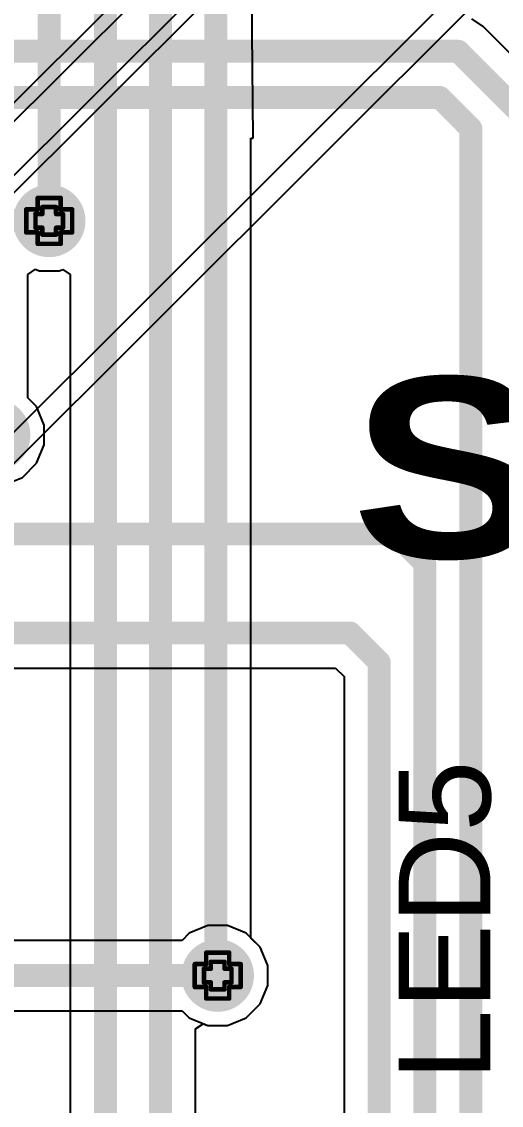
# Model space of a CAD drawing. Header units: inches. Extents: x -5 to 5258, y -4 to 5281.
# Drawn here: x 15.95 to 21.26, y 41.33 to 53.34 of the extents above; entities that cross this region are included whole.
import ezdxf

# ---------------------------------------------------------------- set-up
doc = ezdxf.new("R2010")
doc.units = ezdxf.units.IN
for name, color, linetype in [('Bottom Layer', 5, 'Continuous'), ('Bottom Solder', 6, 'Continuous'), ('Drill Drawing', 1, 'Continuous'), ('Top Layer', 1, 'Continuous'), ('Top Overlay', 2, 'Continuous'), ('Top Solder', 216, 'Continuous'), ('Via Holes', 16, 'Continuous')]:
    doc.layers.add(name, color=color, linetype=linetype)
doc.styles.add('Arial', font='', dxfattribs={"height": 0.2})
doc.styles.add('Arial Black_Bold', font='', dxfattribs={"height": 0.2})
doc.styles.get('Arial').set_extended_font_data('Arial')
doc.styles.get('Arial Black_Bold').set_extended_font_data('Arial Black', bold=True)

# ---------------------------------------------------------------- blocks, each defined once
blk = doc.blocks.new('28_UFQFPN__4_4__9')
at = {"layer": 'Top Solder'}
for p in [(-1.589, -1.289), (-1.289, -1.589), (1.561, -1.589), (1.711, 2.211), (2.211, 1.711), (2.211, -1.289)]:
    blk.add_line(p, (5248.373, 5235.421), dxfattribs=at)

msp = doc.modelspace()

# ---------------------------------------------------------------- hatches: boundary and pattern name
at = {"layer": 'Bottom Layer'}
h = msp.add_hatch(color=5, dxfattribs=at)
edge = h.paths.add_edge_path()
edge.add_arc((16.256, 51.13), 0.3, 0, 360)
h = msp.add_hatch(color=5, dxfattribs=at)
edge = h.paths.add_edge_path()
edge.add_arc((18.122, 42.769), 0.3, 0, 360)
at = {"layer": 'Bottom Solder'}
h = msp.add_hatch(color=6, dxfattribs=at)
edge = h.paths.add_edge_path()
edge.add_arc((16.256, 51.13), 0.402, 0, 360)
h = msp.add_hatch(color=6, dxfattribs=at)
edge = h.paths.add_edge_path()
edge.add_arc((15.646, 48.758), 0.402, 0, 360)
h = msp.add_hatch(color=6, dxfattribs=at)
edge = h.paths.add_edge_path()
edge.add_arc((18.122, 42.769), 0.402, 0, 360)
at = {"layer": 'Top Layer'}
h = msp.add_hatch(color=1, dxfattribs=at)
edge = h.paths.add_edge_path()
edge.add_arc((16.256, 51.13), 0.3, 0, 360)
h = msp.add_hatch(color=1, dxfattribs=at)
edge = h.paths.add_edge_path()
edge.add_arc((18.122, 42.769), 0.3, 0, 360)
at = {"layer": 'Top Solder'}
h = msp.add_hatch(color=216, dxfattribs=at)
edge = h.paths.add_edge_path()
edge.add_arc((16.256, 51.13), 0.402, 0, 360)
h = msp.add_hatch(color=216, dxfattribs=at)
edge = h.paths.add_edge_path()
edge.add_arc((15.646, 48.758), 0.402, 0, 360)
h = msp.add_hatch(color=216, dxfattribs=at)
edge = h.paths.add_edge_path()
edge.add_arc((18.122, 42.769), 0.402, 0, 360)
at = {"layer": 'Via Holes'}
h = msp.add_hatch(color=7, dxfattribs=at)
edge = h.paths.add_edge_path()
edge.add_arc((16.256, 51.13), 0.15, 0, 360)
h = msp.add_hatch(color=7, dxfattribs=at)
edge = h.paths.add_edge_path()
edge.add_arc((18.122, 42.769), 0.15, 0, 360)

# ---------------------------------------------------------------- linework, layer by layer
at = {"layer": 'Bottom Layer'}
for p, q in [((18.517, 52.045), (18.489, 54.988)), ((18.489, 43.185), (18.489, 52.045)), ((18.489, 52.045), (18.517, 52.045)), ((16.019, 50.537), (16.103, 50.594)), ((16.103, 50.594), (16.146, 50.576)), ((16.146, 50.576), (16.366, 50.576)), ((16.366, 50.576), (16.406, 50.593)), ((16.406, 50.593), (16.49, 50.536)), ((16.019, 49.169), (16.019, 50.537)), ((16.49, 50.536), (16.49, 39.45)), ((16.116, 49.072), (16.019, 49.169)), ((16.2, 48.868), (16.116, 49.072)), ((16.2, 48.648), (16.2, 48.868)), ((16.116, 48.444), (16.2, 48.648)), ((15.96, 48.288), (16.116, 48.444)), ((15.757, 48.204), (15.96, 48.288)), ((18.592, 43.083), (18.489, 43.185)), ((18.676, 42.879), (18.592, 43.083)), ((18.676, 42.659), (18.676, 42.879)), ((18.592, 42.455), (18.676, 42.659)), ((18.436, 42.299), (18.592, 42.455)), ((18.232, 42.215), (18.436, 42.299)), ((17.877, 42.179), (17.961, 42.236)), ((17.877, 38.872), (17.877, 42.179)), ((17.961, 42.236), (18.012, 42.215)), ((18.012, 42.215), (18.232, 42.215))]:
    msp.add_line(p, q, dxfattribs=at)
for points in [[(16.879, 39.063, 0.254, 0.254, 0), (16.879, 71.42, 0.254, 0.254, 0)], [(17.488, 38.477, 0.254, 0.254, 0), (17.488, 71.424, 0.254, 0.254, 0)], [(18.101, 42.79, 0.254, 0.254, 0), (18.101, 70.465, 0.254, 0.254, 0)], [(16.256, 51.13, 0.254, 0.254, 0), (16.256, 58.674, 0.254, 0.254, 0)]]:
    msp.add_lwpolyline(points, format="xyseb", dxfattribs=at)
for points in [[(16.192, 51.13, 0.127, 0.127, 1), (16.32, 51.13, 0.127, 0.127, 1)], [(18.037, 42.79, 0.127, 0.127, 1), (18.164, 42.79, 0.127, 0.127, 1)]]:
    msp.add_lwpolyline(points, format="xyseb", close=True, dxfattribs=at)
at = {"layer": 'Drill Drawing'}
for points in [[(16.129, 51.257, 0.0508, 0.0508, 0), (16.129, 51.384, 0.0508, 0.0508, 0)], [(16.129, 51.384, 0.0508, 0.0508, 0), (16.383, 51.384, 0.0508, 0.0508, 0)], [(16.383, 51.257, 0.0508, 0.0508, 0), (16.383, 51.384, 0.0508, 0.0508, 0)], [(16.002, 51.003, 0.0508, 0.0508, 0), (16.002, 51.257, 0.0508, 0.0508, 0)], [(16.002, 51.257, 0.0508, 0.0508, 0), (16.129, 51.257, 0.0508, 0.0508, 0)], [(16.18, 51.206, 0.0508, 0.0508, 0), (16.18, 51.283, 0.0508, 0.0508, 0)], [(16.18, 51.283, 0.0508, 0.0508, 0), (16.332, 51.283, 0.0508, 0.0508, 0)], [(16.332, 51.206, 0.0508, 0.0508, 0), (16.332, 51.283, 0.0508, 0.0508, 0)], [(16.383, 51.257, 0.0508, 0.0508, 0), (16.51, 51.257, 0.0508, 0.0508, 0)], [(16.51, 51.003, 0.0508, 0.0508, 0), (16.51, 51.257, 0.0508, 0.0508, 0)], [(16.104, 51.054, 0.0508, 0.0508, 0), (16.104, 51.206, 0.0508, 0.0508, 0)], [(16.104, 51.206, 0.0508, 0.0508, 0), (16.18, 51.206, 0.0508, 0.0508, 0)], [(16.332, 51.206, 0.0508, 0.0508, 0), (16.408, 51.206, 0.0508, 0.0508, 0)], [(16.408, 51.054, 0.0508, 0.0508, 0), (16.408, 51.206, 0.0508, 0.0508, 0)], [(16.002, 51.003, 0.0508, 0.0508, 0), (16.129, 51.003, 0.0508, 0.0508, 0)], [(16.104, 51.054, 0.0508, 0.0508, 0), (16.18, 51.054, 0.0508, 0.0508, 0)], [(16.129, 50.876, 0.0508, 0.0508, 0), (16.129, 51.003, 0.0508, 0.0508, 0)], [(16.18, 50.978, 0.0508, 0.0508, 0), (16.18, 51.054, 0.0508, 0.0508, 0)], [(16.332, 51.054, 0.0508, 0.0508, 0), (16.408, 51.054, 0.0508, 0.0508, 0)], [(16.332, 50.978, 0.0508, 0.0508, 0), (16.332, 51.054, 0.0508, 0.0508, 0)], [(16.383, 51.003, 0.0508, 0.0508, 0), (16.51, 51.003, 0.0508, 0.0508, 0)], [(16.383, 50.876, 0.0508, 0.0508, 0), (16.383, 51.003, 0.0508, 0.0508, 0)], [(16.18, 50.978, 0.0508, 0.0508, 0), (16.332, 50.978, 0.0508, 0.0508, 0)], [(16.129, 50.876, 0.0508, 0.0508, 0), (16.383, 50.876, 0.0508, 0.0508, 0)], [(17.995, 42.896, 0.0508, 0.0508, 0), (17.995, 43.023, 0.0508, 0.0508, 0)], [(17.995, 43.023, 0.0508, 0.0508, 0), (18.249, 43.023, 0.0508, 0.0508, 0)], [(18.249, 42.896, 0.0508, 0.0508, 0), (18.249, 43.023, 0.0508, 0.0508, 0)], [(17.868, 42.642, 0.0508, 0.0508, 0), (17.868, 42.896, 0.0508, 0.0508, 0)], [(17.868, 42.896, 0.0508, 0.0508, 0), (17.995, 42.896, 0.0508, 0.0508, 0)], [(17.97, 42.693, 0.0508, 0.0508, 0), (17.97, 42.845, 0.0508, 0.0508, 0)], [(17.97, 42.845, 0.0508, 0.0508, 0), (18.046, 42.845, 0.0508, 0.0508, 0)], [(18.046, 42.845, 0.0508, 0.0508, 0), (18.046, 42.921, 0.0508, 0.0508, 0)], [(18.046, 42.921, 0.0508, 0.0508, 0), (18.198, 42.921, 0.0508, 0.0508, 0)], [(18.198, 42.845, 0.0508, 0.0508, 0), (18.198, 42.921, 0.0508, 0.0508, 0)], [(18.198, 42.845, 0.0508, 0.0508, 0), (18.275, 42.845, 0.0508, 0.0508, 0)], [(18.249, 42.896, 0.0508, 0.0508, 0), (18.376, 42.896, 0.0508, 0.0508, 0)], [(18.275, 42.693, 0.0508, 0.0508, 0), (18.275, 42.845, 0.0508, 0.0508, 0)], [(18.376, 42.642, 0.0508, 0.0508, 0), (18.376, 42.896, 0.0508, 0.0508, 0)], [(17.868, 42.642, 0.0508, 0.0508, 0), (17.995, 42.642, 0.0508, 0.0508, 0)], [(17.97, 42.693, 0.0508, 0.0508, 0), (18.046, 42.693, 0.0508, 0.0508, 0)], [(17.995, 42.515, 0.0508, 0.0508, 0), (17.995, 42.642, 0.0508, 0.0508, 0)], [(18.046, 42.616, 0.0508, 0.0508, 0), (18.046, 42.693, 0.0508, 0.0508, 0)], [(18.046, 42.616, 0.0508, 0.0508, 0), (18.198, 42.616, 0.0508, 0.0508, 0)], [(18.198, 42.693, 0.0508, 0.0508, 0), (18.275, 42.693, 0.0508, 0.0508, 0)], [(18.198, 42.616, 0.0508, 0.0508, 0), (18.198, 42.693, 0.0508, 0.0508, 0)], [(18.249, 42.642, 0.0508, 0.0508, 0), (18.376, 42.642, 0.0508, 0.0508, 0)], [(18.249, 42.515, 0.0508, 0.0508, 0), (18.249, 42.642, 0.0508, 0.0508, 0)], [(17.995, 42.515, 0.0508, 0.0508, 0), (18.249, 42.515, 0.0508, 0.0508, 0)]]:
    msp.add_lwpolyline(points, format="xyseb", dxfattribs=at)
for points in [[(16.116, 51.384, 0.0254, 0.0254, 1), (16.142, 51.384, 0.0254, 0.0254, 1)], [(16.116, 51.384, 0.0254, 0.0254, 1), (16.142, 51.384, 0.0254, 0.0254, 1)], [(16.37, 51.384, 0.0254, 0.0254, 1), (16.396, 51.384, 0.0254, 0.0254, 1)], [(16.37, 51.384, 0.0254, 0.0254, 1), (16.396, 51.384, 0.0254, 0.0254, 1)], [(15.989, 51.257, 0.0254, 0.0254, 1), (16.015, 51.257, 0.0254, 0.0254, 1)], [(15.989, 51.257, 0.0254, 0.0254, 1), (16.015, 51.257, 0.0254, 0.0254, 1)], [(16.116, 51.257, 0.0254, 0.0254, 1), (16.142, 51.257, 0.0254, 0.0254, 1)], [(16.116, 51.257, 0.0254, 0.0254, 1), (16.142, 51.257, 0.0254, 0.0254, 1)], [(16.167, 51.283, 0.0254, 0.0254, 1), (16.192, 51.283, 0.0254, 0.0254, 1)], [(16.167, 51.283, 0.0254, 0.0254, 1), (16.192, 51.283, 0.0254, 0.0254, 1)], [(16.32, 51.283, 0.0254, 0.0254, 1), (16.345, 51.283, 0.0254, 0.0254, 1)], [(16.32, 51.283, 0.0254, 0.0254, 1), (16.345, 51.283, 0.0254, 0.0254, 1)], [(16.37, 51.257, 0.0254, 0.0254, 1), (16.396, 51.257, 0.0254, 0.0254, 1)], [(16.37, 51.257, 0.0254, 0.0254, 1), (16.396, 51.257, 0.0254, 0.0254, 1)], [(16.497, 51.257, 0.0254, 0.0254, 1), (16.523, 51.257, 0.0254, 0.0254, 1)], [(16.497, 51.257, 0.0254, 0.0254, 1), (16.523, 51.257, 0.0254, 0.0254, 1)], [(16.091, 51.206, 0.0254, 0.0254, 1), (16.116, 51.206, 0.0254, 0.0254, 1)], [(16.091, 51.206, 0.0254, 0.0254, 1), (16.116, 51.206, 0.0254, 0.0254, 1)], [(16.167, 51.206, 0.0254, 0.0254, 1), (16.192, 51.206, 0.0254, 0.0254, 1)], [(16.167, 51.206, 0.0254, 0.0254, 1), (16.192, 51.206, 0.0254, 0.0254, 1)], [(16.32, 51.206, 0.0254, 0.0254, 1), (16.345, 51.206, 0.0254, 0.0254, 1)], [(16.32, 51.206, 0.0254, 0.0254, 1), (16.345, 51.206, 0.0254, 0.0254, 1)], [(16.396, 51.206, 0.0254, 0.0254, 1), (16.421, 51.206, 0.0254, 0.0254, 1)], [(16.396, 51.206, 0.0254, 0.0254, 1), (16.421, 51.206, 0.0254, 0.0254, 1)], [(15.989, 51.003, 0.0254, 0.0254, 1), (16.015, 51.003, 0.0254, 0.0254, 1)], [(15.989, 51.003, 0.0254, 0.0254, 1), (16.015, 51.003, 0.0254, 0.0254, 1)], [(16.091, 51.054, 0.0254, 0.0254, 1), (16.116, 51.054, 0.0254, 0.0254, 1)], [(16.091, 51.054, 0.0254, 0.0254, 1), (16.116, 51.054, 0.0254, 0.0254, 1)], [(16.116, 51.003, 0.0254, 0.0254, 1), (16.142, 51.003, 0.0254, 0.0254, 1)], [(16.116, 51.003, 0.0254, 0.0254, 1), (16.142, 51.003, 0.0254, 0.0254, 1)], [(16.167, 51.054, 0.0254, 0.0254, 1), (16.192, 51.054, 0.0254, 0.0254, 1)], [(16.167, 51.054, 0.0254, 0.0254, 1), (16.192, 51.054, 0.0254, 0.0254, 1)], [(16.32, 51.054, 0.0254, 0.0254, 1), (16.345, 51.054, 0.0254, 0.0254, 1)], [(16.32, 51.054, 0.0254, 0.0254, 1), (16.345, 51.054, 0.0254, 0.0254, 1)], [(16.37, 51.003, 0.0254, 0.0254, 1), (16.396, 51.003, 0.0254, 0.0254, 1)], [(16.37, 51.003, 0.0254, 0.0254, 1), (16.396, 51.003, 0.0254, 0.0254, 1)], [(16.396, 51.054, 0.0254, 0.0254, 1), (16.421, 51.054, 0.0254, 0.0254, 1)], [(16.396, 51.054, 0.0254, 0.0254, 1), (16.421, 51.054, 0.0254, 0.0254, 1)], [(16.497, 51.003, 0.0254, 0.0254, 1), (16.523, 51.003, 0.0254, 0.0254, 1)], [(16.497, 51.003, 0.0254, 0.0254, 1), (16.523, 51.003, 0.0254, 0.0254, 1)], [(16.167, 50.978, 0.0254, 0.0254, 1), (16.192, 50.978, 0.0254, 0.0254, 1)], [(16.167, 50.978, 0.0254, 0.0254, 1), (16.192, 50.978, 0.0254, 0.0254, 1)], [(16.32, 50.978, 0.0254, 0.0254, 1), (16.345, 50.978, 0.0254, 0.0254, 1)], [(16.32, 50.978, 0.0254, 0.0254, 1), (16.345, 50.978, 0.0254, 0.0254, 1)], [(16.116, 50.876, 0.0254, 0.0254, 1), (16.142, 50.876, 0.0254, 0.0254, 1)], [(16.116, 50.876, 0.0254, 0.0254, 1), (16.142, 50.876, 0.0254, 0.0254, 1)], [(16.37, 50.876, 0.0254, 0.0254, 1), (16.396, 50.876, 0.0254, 0.0254, 1)], [(16.37, 50.876, 0.0254, 0.0254, 1), (16.396, 50.876, 0.0254, 0.0254, 1)], [(17.983, 43.023, 0.0254, 0.0254, 1), (18.008, 43.023, 0.0254, 0.0254, 1)], [(17.983, 43.023, 0.0254, 0.0254, 1), (18.008, 43.023, 0.0254, 0.0254, 1)], [(18.237, 43.023, 0.0254, 0.0254, 1), (18.262, 43.023, 0.0254, 0.0254, 1)], [(18.237, 43.023, 0.0254, 0.0254, 1), (18.262, 43.023, 0.0254, 0.0254, 1)], [(17.856, 42.896, 0.0254, 0.0254, 1), (17.881, 42.896, 0.0254, 0.0254, 1)], [(17.856, 42.896, 0.0254, 0.0254, 1), (17.881, 42.896, 0.0254, 0.0254, 1)], [(17.957, 42.845, 0.0254, 0.0254, 1), (17.983, 42.845, 0.0254, 0.0254, 1)], [(17.957, 42.845, 0.0254, 0.0254, 1), (17.983, 42.845, 0.0254, 0.0254, 1)], [(17.983, 42.896, 0.0254, 0.0254, 1), (18.008, 42.896, 0.0254, 0.0254, 1)], [(17.983, 42.896, 0.0254, 0.0254, 1), (18.008, 42.896, 0.0254, 0.0254, 1)], [(18.033, 42.921, 0.0254, 0.0254, 1), (18.059, 42.921, 0.0254, 0.0254, 1)], [(18.033, 42.921, 0.0254, 0.0254, 1), (18.059, 42.921, 0.0254, 0.0254, 1)], [(18.033, 42.845, 0.0254, 0.0254, 1), (18.059, 42.845, 0.0254, 0.0254, 1)], [(18.033, 42.845, 0.0254, 0.0254, 1), (18.059, 42.845, 0.0254, 0.0254, 1)], [(18.186, 42.921, 0.0254, 0.0254, 1), (18.211, 42.921, 0.0254, 0.0254, 1)], [(18.186, 42.921, 0.0254, 0.0254, 1), (18.211, 42.921, 0.0254, 0.0254, 1)], [(18.186, 42.845, 0.0254, 0.0254, 1), (18.211, 42.845, 0.0254, 0.0254, 1)], [(18.186, 42.845, 0.0254, 0.0254, 1), (18.211, 42.845, 0.0254, 0.0254, 1)], [(18.237, 42.896, 0.0254, 0.0254, 1), (18.262, 42.896, 0.0254, 0.0254, 1)], [(18.237, 42.896, 0.0254, 0.0254, 1), (18.262, 42.896, 0.0254, 0.0254, 1)], [(18.262, 42.845, 0.0254, 0.0254, 1), (18.287, 42.845, 0.0254, 0.0254, 1)], [(18.262, 42.845, 0.0254, 0.0254, 1), (18.287, 42.845, 0.0254, 0.0254, 1)], [(18.364, 42.896, 0.0254, 0.0254, 1), (18.389, 42.896, 0.0254, 0.0254, 1)], [(18.364, 42.896, 0.0254, 0.0254, 1), (18.389, 42.896, 0.0254, 0.0254, 1)], [(17.856, 42.642, 0.0254, 0.0254, 1), (17.881, 42.642, 0.0254, 0.0254, 1)], [(17.856, 42.642, 0.0254, 0.0254, 1), (17.881, 42.642, 0.0254, 0.0254, 1)], [(17.957, 42.693, 0.0254, 0.0254, 1), (17.983, 42.693, 0.0254, 0.0254, 1)], [(17.957, 42.693, 0.0254, 0.0254, 1), (17.983, 42.693, 0.0254, 0.0254, 1)], [(17.983, 42.642, 0.0254, 0.0254, 1), (18.008, 42.642, 0.0254, 0.0254, 1)], [(17.983, 42.642, 0.0254, 0.0254, 1), (18.008, 42.642, 0.0254, 0.0254, 1)], [(18.033, 42.693, 0.0254, 0.0254, 1), (18.059, 42.693, 0.0254, 0.0254, 1)], [(18.033, 42.693, 0.0254, 0.0254, 1), (18.059, 42.693, 0.0254, 0.0254, 1)], [(18.033, 42.616, 0.0254, 0.0254, 1), (18.059, 42.616, 0.0254, 0.0254, 1)], [(18.033, 42.616, 0.0254, 0.0254, 1), (18.059, 42.616, 0.0254, 0.0254, 1)], [(18.186, 42.693, 0.0254, 0.0254, 1), (18.211, 42.693, 0.0254, 0.0254, 1)], [(18.186, 42.693, 0.0254, 0.0254, 1), (18.211, 42.693, 0.0254, 0.0254, 1)], [(18.186, 42.616, 0.0254, 0.0254, 1), (18.211, 42.616, 0.0254, 0.0254, 1)], [(18.186, 42.616, 0.0254, 0.0254, 1), (18.211, 42.616, 0.0254, 0.0254, 1)], [(18.237, 42.642, 0.0254, 0.0254, 1), (18.262, 42.642, 0.0254, 0.0254, 1)], [(18.237, 42.642, 0.0254, 0.0254, 1), (18.262, 42.642, 0.0254, 0.0254, 1)], [(18.262, 42.693, 0.0254, 0.0254, 1), (18.287, 42.693, 0.0254, 0.0254, 1)], [(18.262, 42.693, 0.0254, 0.0254, 1), (18.287, 42.693, 0.0254, 0.0254, 1)], [(18.364, 42.642, 0.0254, 0.0254, 1), (18.389, 42.642, 0.0254, 0.0254, 1)], [(18.364, 42.642, 0.0254, 0.0254, 1), (18.389, 42.642, 0.0254, 0.0254, 1)], [(17.983, 42.515, 0.0254, 0.0254, 1), (18.008, 42.515, 0.0254, 0.0254, 1)], [(17.983, 42.515, 0.0254, 0.0254, 1), (18.008, 42.515, 0.0254, 0.0254, 1)], [(18.237, 42.515, 0.0254, 0.0254, 1), (18.262, 42.515, 0.0254, 0.0254, 1)], [(18.237, 42.515, 0.0254, 0.0254, 1), (18.262, 42.515, 0.0254, 0.0254, 1)]]:
    msp.add_lwpolyline(points, format="xyseb", close=True, dxfattribs=at)
at = {"layer": 'Top Layer'}
for p, q in [((21.062, 53.284), (20.936, 53.368)), ((21.709, 52.637), (21.062, 53.284)), ((15.534, 46.176), (19.428, 46.176)), ((19.428, 46.176), (19.522, 46.081)), ((19.522, 46.081), (19.522, 39.946)), ((17.808, 43.238), (17.727, 43.157)), ((18.012, 43.323), (17.808, 43.238)), ((18.232, 43.323), (18.012, 43.323)), ((18.436, 43.238), (18.232, 43.323)), ((18.592, 43.083), (18.436, 43.238)), ((17.727, 43.157), (15.534, 43.157)), ((18.676, 42.879), (18.592, 43.083)), ((18.676, 42.659), (18.676, 42.879)), ((18.592, 42.455), (18.676, 42.659)), ((15.534, 42.38), (17.727, 42.38)), ((17.727, 42.38), (17.808, 42.299)), ((18.436, 42.299), (18.592, 42.455)), ((17.808, 42.299), (18.012, 42.215)), ((18.232, 42.215), (18.436, 42.299)), ((18.012, 42.215), (18.232, 42.215))]:
    msp.add_line(p, q, dxfattribs=at)
for points in [[(10.761, 53.009, 0.254, 0.254, 0), (20.788, 53.009, 0.254, 0.254, 0)], [(20.788, 53.009, 0.254, 0.254, 0), (21.434, 52.362, 0.254, 0.254, 0)], [(11.835, 52.498, 0.254, 0.254, 0), (20.581, 52.498, 0.254, 0.254, 0)], [(20.581, 52.498, 0.254, 0.254, 0), (20.926, 52.152, 0.254, 0.254, 0)], [(20.926, 34.326, 0.254, 0.254, 0), (20.926, 52.152, 0.254, 0.254, 0)], [(12.675, 51.134, 0.254, 0.254, 0), (16.256, 51.134, 0.254, 0.254, 0)], [(15.052, 47.661, 0.254, 0.254, 0), (20.094, 47.661, 0.254, 0.254, 0)], [(20.094, 47.661, 0.254, 0.254, 0), (20.418, 47.337, 0.254, 0.254, 0)], [(20.418, 34.115, 0.254, 0.254, 0), (20.418, 47.337, 0.254, 0.254, 0)], [(15.051, 46.564, 0.254, 0.254, 0), (19.588, 46.564, 0.254, 0.254, 0)], [(19.588, 46.564, 0.254, 0.254, 0), (19.91, 46.242, 0.254, 0.254, 0)], [(19.91, 33.905, 0.254, 0.254, 0), (19.91, 46.242, 0.254, 0.254, 0)], [(15.16, 42.769, 0.254, 0.254, 0), (18.122, 42.769, 0.254, 0.254, 0)]]:
    msp.add_lwpolyline(points, format="xyseb", dxfattribs=at)
for points in [[(20.724, 53.009, 0.127, 0.127, 1), (20.851, 53.009, 0.127, 0.127, 1)], [(20.724, 53.009, 0.127, 0.127, 1), (20.851, 53.009, 0.127, 0.127, 1)], [(20.517, 52.498, 0.127, 0.127, 1), (20.644, 52.498, 0.127, 0.127, 1)], [(20.517, 52.498, 0.127, 0.127, 1), (20.644, 52.498, 0.127, 0.127, 1)], [(20.863, 52.152, 0.127, 0.127, 1), (20.99, 52.152, 0.127, 0.127, 1)], [(20.863, 52.152, 0.127, 0.127, 1), (20.99, 52.152, 0.127, 0.127, 1)], [(16.192, 51.134, 0.127, 0.127, 1), (16.32, 51.134, 0.127, 0.127, 1)], [(20.031, 47.661, 0.127, 0.127, 1), (20.158, 47.661, 0.127, 0.127, 1)], [(20.031, 47.661, 0.127, 0.127, 1), (20.158, 47.661, 0.127, 0.127, 1)], [(20.355, 47.337, 0.127, 0.127, 1), (20.482, 47.337, 0.127, 0.127, 1)], [(20.355, 47.337, 0.127, 0.127, 1), (20.482, 47.337, 0.127, 0.127, 1)], [(19.525, 46.564, 0.127, 0.127, 1), (19.652, 46.564, 0.127, 0.127, 1)], [(19.525, 46.564, 0.127, 0.127, 1), (19.652, 46.564, 0.127, 0.127, 1)], [(19.847, 46.242, 0.127, 0.127, 1), (19.974, 46.242, 0.127, 0.127, 1)], [(19.847, 46.242, 0.127, 0.127, 1), (19.974, 46.242, 0.127, 0.127, 1)], [(18.059, 42.769, 0.127, 0.127, 1), (18.186, 42.769, 0.127, 0.127, 1)]]:
    msp.add_lwpolyline(points, format="xyseb", close=True, dxfattribs=at)

# ---------------------------------------------------------------- block references
msp.add_blockref('28_UFQFPN__4_4__9', (9.381, 45.468))

# ---------------------------------------------------------------- texts
at = {"layer": 'Top Overlay'}
for s, height, rotation, style, p in [('SOLENOID 1', 2, 360, 'Arial Black_Bold', (19.605, 47.397)), ('LED5', 1.016, 90, 'Arial', (21.143, 41.602))]:
    msp.add_text(s, height=height, rotation=rotation, dxfattribs=dict(at, style=style)).set_placement(p)

doc.saveas('drawing.dxf')
